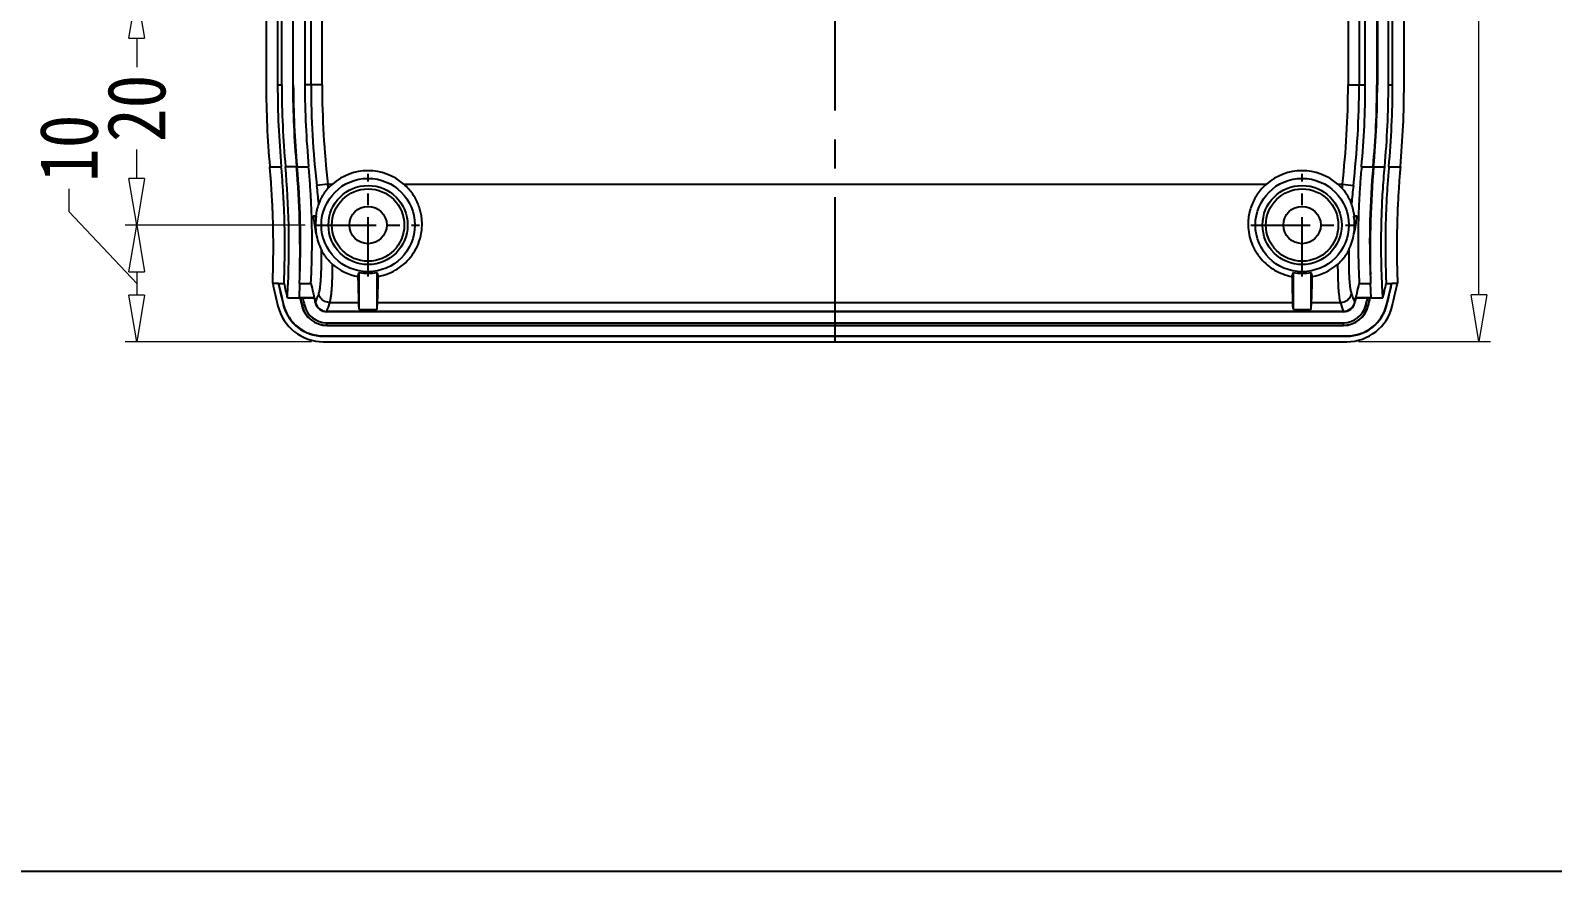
# Model space of a CAD drawing. Header units: millimetres. Extents: x 1786 to 4339, y -2795 to -1928.
# Drawn here: x 4066.7 to 4197.1, y -2795.2 to -2723.1 of the extents above; entities that cross this region are included whole.
import ezdxf

# ---------------------------------------------------------------- set-up
doc = ezdxf.new("R2010")
doc.units = ezdxf.units.MM
doc.linetypes.add('CENTER', pattern=[50.8, 31.75, -6.35, 6.35, -6.35])
doc.layers.add('06___PRT_ALL_SURFS', color=7, linetype='Continuous')
doc.layers.add('dim', color=3, linetype='Continuous', lineweight=9)
doc.styles.add('FFS', font='SIMFANG.TTF', dxfattribs={"width": 0.85})
doc.dimstyles.new('YanXiu', dxfattribs={"dimtxt": 2.5, "dimasz": 2.2, "dimexe": 1, "dimexo": 0.6, "dimgap": 0.66, "dimtad": 0, "dimzin": 9, "dimdsep": 46, "dimtxsty": 'FFS', "dimblk": 'CLOSEDBLANK', "dimcen": 0, "dimclrd": 256, "dimclre": 131, "dimclrt": 42, "dimazin": 2, "dimtfac": 1, "dimtofl": 0, "dimtmove": 0, "dimatfit": 3, "dimldrblk": 'CLOSEDBLANK', "dimfxl": 1, "dimlwd": 5, "dimlwe": 5, "dimarcsym": 0})

# ---------------------------------------------------------------- blocks, each defined once
blk = doc.blocks.new('_ClosedBlank')
at = {"color": 0, "linetype": 'ByBlock', "lineweight": -2}
for p, q in [((-1, 0.167), (0, 0)), ((-1, 0.167), (-1, -0.167)), ((0, 0), (-1, -0.167))]:
    blk.add_line(p, q, dxfattribs=at)
blk = doc.blocks.new('*D166')
at = {"layer": 'Defpoints', "color": 0}
for p in [(4674.96, -2579.27), (4686.82, -2749.76), (4698.12, -2749.76)]:
    blk.add_point(p, dxfattribs=at)
at = {"layer": 'dim', "color": 131, "lineweight": 5}
for p, q in [((4675.96, -2579.27), (4699.12, -2579.27)), ((4687.82, -2749.76), (4699.12, -2749.76))]:
    blk.add_line(p, q, dxfattribs=at)
at = {"layer": 'dim', "lineweight": 5}
for p, q in [((4698.12, -2583.27), (4698.12, -2655.26)), ((4698.12, -2745.76), (4698.12, -2673.77))]:
    blk.add_line(p, q, dxfattribs=at)
at = {"layer": 'dim', "lineweight": 5, "xscale": 4, "yscale": 4, "zscale": 4}
for p, rotation in [((4698.12, -2579.27), 90), ((4698.12, -2749.76), 270)]:
    blk.add_blockref('_ClosedBlank', p, dxfattribs=dict(at, rotation=rotation))
at = {"layer": 'dim', "color": 42, "insert": (4698.12, -2664.52), "char_height": 5, "attachment_point": 5, "rotation": 90, "style": 'FFS'}
blk.add_mtext('170.49', dxfattribs=at)
blk = doc.blocks.new('*D170')
at = {"layer": 'Defpoints', "color": 0}
for p in [(4598.58, -2739.77, 0), (4583.16, -2749.77), (4599.14, -2749.77)]:
    blk.add_point(p, dxfattribs=at)
at = {"layer": 'dim', "lineweight": 5}
for p, q in [((4577.37, -2738.65), (4577.37, -2736.66)), ((4583.16, -2744.77), (4577.37, -2738.65)), ((4583.16, -2743.77), (4583.16, -2745.77))]:
    blk.add_line(p, q, dxfattribs=at)
at = {"layer": 'dim', "color": 131, "lineweight": 5}
for p, q in [((4597.58, -2739.77), (4582.16, -2739.77)), ((4598.14, -2749.77), (4582.16, -2749.77))]:
    blk.add_line(p, q, dxfattribs=at)
at = {"layer": 'dim', "lineweight": 5, "xscale": 4, "yscale": 4, "zscale": 4}
for p, rotation in [((4583.16, -2739.77), 90), ((4583.16, -2749.77), 270)]:
    blk.add_blockref('_ClosedBlank', p, dxfattribs=dict(at, rotation=rotation))
at = {"layer": 'dim', "color": 42, "insert": (4577.37, -2733.19), "char_height": 5, "attachment_point": 5, "rotation": 90, "style": 'FFS'}
blk.add_mtext('10', dxfattribs=at)
blk = doc.blocks.new('*D171')
at = {"layer": 'Defpoints', "color": 0}
for p in [(4609.67, -2719.77, 0), (4583.16, -2739.77), (4598.58, -2739.77, 0)]:
    blk.add_point(p, dxfattribs=at)
at = {"layer": 'dim', "color": 131, "lineweight": 5}
for p, q in [((4608.67, -2719.77), (4582.16, -2719.77)), ((4597.58, -2739.77), (4582.16, -2739.77))]:
    blk.add_line(p, q, dxfattribs=at)
at = {"layer": 'dim', "lineweight": 5}
for p, q in [((4583.16, -2723.77), (4583.16, -2726.23)), ((4583.16, -2735.77), (4583.16, -2733.31))]:
    blk.add_line(p, q, dxfattribs=at)
at = {"layer": 'dim', "lineweight": 5, "xscale": 4, "yscale": 4, "zscale": 4}
for p, rotation in [((4583.16, -2719.77), 90), ((4583.16, -2739.77), 270)]:
    blk.add_blockref('_ClosedBlank', p, dxfattribs=dict(at, rotation=rotation))
at = {"layer": 'dim', "color": 42, "insert": (4583.16, -2729.77), "char_height": 5, "attachment_point": 5, "rotation": 90, "style": 'FFS'}
blk.add_mtext('20', dxfattribs=at)
blk = doc.blocks.new('*u4')
at = {"layer": 'Defpoints', "color": 2}
blk.add_lwpolyline([(-135.77, 94.941), (135.77, 94.941), (135.77, -94.941), (-135.77, -94.941)], close=True, dxfattribs=at)
blk = doc.blocks.new('*u195')
at = {"color": 1, "linetype": 'CENTER', "ltscale": 0.389839}
blk.add_line((0, -85.248), (0, 85.248), dxfattribs=at)
at = {"color": 7, "linetype": 'Continuous'}
for p, q in [((-48.73, 62.748, 0), (-48.73, -63.252, 0)), ((-47.748, 62.748, 0), (-47.748, -63.252, 0)), ((-46.403, -63.252, 0), (-46.403, 62.748, 0)), ((-45.415, 62.748, 0), (-45.415, -63.252, 0)), ((-44.884, -63.252, 0), (-44.884, 62.748, 0)), ((-43.936, -63.252, 0), (-43.936, 62.748, 0)), ((43.936, 62.748, 0), (43.936, -63.252, 0)), ((44.884, 62.748, 0), (44.884, -63.252, 0)), ((45.415, -63.252, 0), (45.415, 62.748, 0)), ((46.403, 62.748, 0), (46.403, -63.252, 0)), ((47.748, -63.252, 0), (47.748, 62.748, 0)), ((48.73, -63.252, 0), (48.73, 62.748, 0)), ((-47.748, -63.252, 0), (-47.394, -63.252, 0)), ((-46.447, -63.252, 0), (-46.403, -63.252, 0)), ((-43.936, -63.252, 0), (-45.415, -63.252, 0)), ((43.936, -63.252, 0), (45.415, -63.252, 0)), ((46.403, -63.252, 0), (46.447, -63.252, 0)), ((47.394, -63.252, 0), (47.748, -63.252, 0)), ((-48.418, -70.252, 0), (-47.432, -70.252, 0)), ((-46.126, -70.252, 0), (-46.082, -70.248, 0)), ((-46.082, -70.252, 0), (-45.09, -70.252, 0)), ((45.09, -70.252, 0), (46.082, -70.252, 0)), ((46.082, -70.248, 0), (46.126, -70.252, 0)), ((47.432, -70.252, 0), (48.418, -70.252, 0)), ((-43.446, -71.752, 0), (-44.388, -71.861, 0)), ((-43.446, -71.752, 0), (-43.061, -71.752, 0)), ((-36.939, -71.752, 0), (36.939, -71.752, 0)), ((43.061, -71.752, 0), (43.446, -71.752, 0)), ((43.446, -71.752, 0), (44.388, -71.861, 0)), ((-44.71, -74.502, 0), (-44.435, -74.502, 0)), ((-44.477, -74.488, 0), (-44.435, -74.502, 0)), ((44.435, -74.502, 0), (44.477, -74.488, 0)), ((44.435, -74.502, 0), (44.71, -74.502, 0)), ((-44.435, -76.002, 0), (-44.469, -76.002, 0)), ((-44.469, -76.002, 0), (-44.44, -76.004, 0)), ((-44.435, -76.002, 0), (-44.44, -76.004, 0)), ((44.469, -76.002, 0), (44.435, -76.002, 0)), ((44.44, -76.004, 0), (44.435, -76.002, 0)), ((44.44, -76.004, 0), (44.469, -76.002, 0)), ((-40.869, -79.661, 0), (-40.75, -79.32, 0)), ((-40.75, -82.501, 0), (-40.75, -79.32, 0)), ((-39.25, -79.32, 0), (-39.25, -82.501, 0)), ((-39.25, -79.32, 0), (-39.131, -79.661, 0)), ((39.131, -79.661, 0), (39.25, -79.32, 0)), ((39.25, -82.501, 0), (39.25, -79.32, 0)), ((40.75, -79.32, 0), (40.75, -82.501, 0)), ((40.75, -79.32, 0), (40.869, -79.661, 0)), ((-48.172, -80.24, 0), (-47.691, -80.24, 0)), ((-47.691, -80.24, 0), (-47.665, -80.356, 0)), ((-47.661, -80.252, 0), (-47.2, -80.252, 0)), ((-45.87, -80.252, 0), (-45.914, -81.502, 0)), ((-45.87, -80.252, 0), (-44.895, -80.252, 0)), ((44.895, -80.252, 0), (45.87, -80.252, 0)), ((45.914, -81.502, 0), (45.87, -80.252, 0)), ((47.2, -80.252, 0), (47.661, -80.252, 0)), ((47.665, -80.356, 0), (47.691, -80.24, 0)), ((47.691, -80.24, 0), (48.172, -80.24, 0)), ((-47.238, -82.081, 0), (-47.264, -82.088, 0)), ((-46.914, -81.502, 0), (-45.914, -81.502, 0)), ((-45.835, -81.502, 0), (-45.806, -81.525, 0)), ((-44.6, -81.502, 0), (-45.835, -81.502, 0)), ((-45.806, -81.525, 0), (-45.596, -81.529, 0)), ((-45.448, -82.132, 0), (-45.667, -82.187, 0)), ((-44.621, -81.529, 0), (-45.596, -81.529, 0)), ((-44.6, -81.502, 0), (-44.621, -81.529, 0)), ((-44.503, -81.895, 0), (-44.528, -81.902, 0)), ((-44.391, -81.595, 0), (-44.386, -81.582, 0)), ((-43.271, -81.9, 0), (-40.805, -81.9, 0)), ((-39.195, -81.9, 0), (39.195, -81.9, 0)), ((40.805, -81.9, 0), (43.271, -81.9, 0)), ((44.386, -81.582, 0), (44.474, -81.817, 0)), ((44.474, -81.817, 0), (44.503, -81.895, 0)), ((45.835, -81.502, 0), (44.6, -81.502, 0)), ((44.6, -81.502, 0), (44.621, -81.529, 0)), ((45.596, -81.529, 0), (44.621, -81.529, 0)), ((45.448, -82.132, 0), (45.667, -82.187, 0)), ((45.596, -81.529, 0), (45.806, -81.525, 0)), ((45.835, -81.502, 0), (45.806, -81.525, 0)), ((45.914, -81.502, 0), (46.914, -81.502, 0)), ((43.533, -82.652, 0), (-43.533, -82.652, 0)), ((-43.533, -82.652, 0), (-43.533, -82.679, 0)), ((43.533, -82.679, 0), (-43.533, -82.679, 0)), ((-40.75, -82.501, 0), (-39.25, -82.501, 0)), ((39.25, -82.501, 0), (40.75, -82.501, 0)), ((43.533, -82.652, 0), (43.533, -82.679, 0)), ((-43.533, -83.626, 0), (43.533, -83.626, 0)), ((-43.533, -83.852, 0), (-43.533, -83.626, 0)), ((-43.533, -83.83, 0), (43.533, -83.83, 0)), ((-43.533, -83.852, 0), (43.533, -83.852, 0)), ((43.533, -83.852, 0), (43.533, -83.626, 0)), ((-43.838, -84.752, 0), (43.838, -84.752, 0)), ((-43.838, -84.752, 0), (-43.838, -84.779, 0)), ((-43.838, -84.779, 0), (43.838, -84.779, 0)), ((-43.836, -85.247, 0), (43.836, -85.247, 0)), ((43.838, -84.752, 0), (43.838, -84.779, 0))]:
    blk.add_line(p, q, dxfattribs=at)
at = {"color": 1, "linetype": 'CENTER', "ltscale": 0.16}
for p, q in [((-40, -79.652), (-40, -70.852)), ((40, -79.652), (40, -70.852)), ((-44.4, -75.252), (-35.6, -75.252)), ((35.6, -75.252), (44.4, -75.252))]:
    blk.add_line(p, q, dxfattribs=at)
at = {"color": 7, "linetype": 'Continuous'}
for centre, radius in [((-40, -75.252, 0), 4), ((40, -75.252, 0), 4), ((-40, -75.252, 0), 3.389), ((-40, -75.252, 0), 3.1), ((40, -75.252, 0), 3.389), ((40, -75.252, 0), 3.1), ((-40, -75.252, 0), 1.6), ((40, -75.252, 0), 1.6)]:
    blk.add_circle(centre, radius, dxfattribs=at)
for centre, radius, start, end in [((30, -63.252, 0), 78.73, 180, 185.101), ((30, -63.252, 0), 77.748, 180, 185.1656), ((30, -63.252, 0), 76.403, 180, 185.25676), ((30, -63.252, 0), 75.415, 180, 185.32583), ((30, -63.252, 0), 74.884, 180, 186.60153), ((30, -63.252, 0), 73.936, 180, 186.60153), ((-30, -63.252, 0), 73.936, 353.39847, 0), ((-30, -63.252, 0), 74.884, 353.39847, 0), ((-30, -63.252, 0), 75.415, 354.67417, 0), ((-30, -63.252, 0), 76.403, 354.74324, 0), ((-30, -63.252, 0), 77.748, 354.8344, 0), ((-30, -63.252, 0), 78.73, 354.899, 0), ((-121.417, -76.931, 0), 74.64, 357.43881, 5.13391), ((-135.784, -77.546, 0), 89.955, 358.74132, 4.6507), ((-117.55, -76.757, 0), 71.764, 357.7919, 5.20033), ((117.219, -76.749, 0), 71.433, 174.78191, 182.22462), ((135.784, -77.546, 0), 89.955, 175.3493, 181.25868), ((-40, -75.252, 0), 4.65, 48.8258, 131.1742), ((40, -75.252, 0), 4.65, 48.8258, 131.1742), ((-108.366, -79.257, 0), 64.404, 5.20232, 6.59336), ((-125.987, -80.512, 0), 83.004, 5.8214, 6.0574), ((-40.031, -75.217, 0), 4.603, 131.17267, 137.24583), ((40.031, -75.217, 0), 4.603, 42.75416, 48.82733), ((124.516, -80.358, 0), 81.526, 173.94046, 174.18074), ((108.343, -79.254, 0), 64.381, 173.40638, 174.79794), ((-39.42, -75.101, 0), 5.094, 160.69104, 173.08692), ((39.426, -75.1, 0), 5.088, 6.90695, 19.31642), ((-42.031, -115.659, 0), 41.243, 93.3998, 93.725), ((30, -63.252, 0), 75.553, 188.56335, 189.71553), ((-40, -75.252, 0), 4.498, 170.40135, 189.59865), ((40, -75.252, 0), 4.498, 350.40135, 9.59865), ((-30, -63.252, 0), 75.553, 350.28447, 351.43665), ((42.031, -115.659, 0), 41.243, 86.275, 86.6002), ((-39.243, -75.126, 0), 5.271, 189.59678, 205.60746), ((39.242, -75.125, 0), 5.272, 334.394, 350.40181), ((-136.925, -76.023, 0), 91.153, 357.34066, 357.80025), ((-40.018, -75.093, 0), 4.647, 229.36967, 259.44787), ((-40, -75.252, 0), 4.136, 259.55316, 280.44684), ((40, -75.252, 0), 4.136, 259.55316, 280.44684), ((40.018, -75.093, 0), 4.647, 280.55495, 310.63151), ((124.134, -76.564, 0), 78.351, 182.16359, 182.69828), ((30, -63.252, 0), 79.997, 192.26013, 193.69701), ((30.001, -63.252, 0), 79.527, 192.41954, 193.70022), ((30, -63.252, 0), 79.5, 192.34727, 193.70023), ((30, -63.252, 0), 79.05, 192.41868, 193.34809), ((-156.482, -75.209, 0), 109.748, 356.71273, 357.17038), ((-118.008, -77.186, 0), 71.223, 357.23039, 357.52052), ((30, -63.252, 0), 76.8, 192.78858, 194.04855), ((-30, -63.252, 0), 76.8, 345.95145, 347.21142), ((-30, -63.252, 0), 79.05, 346.65191, 347.58132), ((-30, -63.252, 0), 79.5, 346.29977, 347.65273), ((-30.001, -63.252, 0), 79.527, 346.29977, 347.58046), ((-30, -63.252, 0), 79.997, 346.30299, 347.73987), ((-43.835, -81.249, 0), 3.529, 193.74256, 269.95766), ((-43.838, -81.252, 0), 3.5, 193.70023, 270), ((30, -63.252, 0), 78, 193.53117, 194.04852), ((30, -63.252, 0), 77.977, 193.55234, 194.04855), ((30, -63.253, 0), 77.774, 193.59112, 194.04855), ((-43.533, -81.652, 0), 1.974, 194.04853, 269.99998), ((30, -63.252, 0), 76.826, 193.76204, 194.04855), ((-43.533, -81.652, 0), 1.026, 194.04855, 270), ((-185.763, -29.117, 0), 150.798, 339.51298, 339.63463), ((-43.533, -81.652, 0), 1, 194.04855, 270), ((-156.644, -39.741, 0), 119.802, 339.55856, 339.77073), ((-225.974, -18.899, 0), 193.259, 340.7383, 340.97459), ((214.898, -22.744, 0), 181.536, 199.01792, 199.26947), ((43.533, -81.652, 0), 1, 270, 345.95145), ((43.533, -81.652, 0), 1.026, 270, 345.95145), ((43.533, -81.652, 0), 1.974, 270.00001, 345.95145), ((43.838, -81.252, 0), 3.5, 270, 346.29977), ((43.835, -81.249, 0), 3.529, 270.04232, 346.25744), ((158.823, -38.931, 0), 122.127, 200.23239, 200.44065), ((-30, -63.252, 0), 76.826, 345.95145, 346.23796), ((-30, -63.252, 0), 77.774, 345.95145, 346.40888), ((-30, -63.252, 0), 77.977, 345.95145, 346.44766), ((-30, -63.252, 0), 78, 345.95145, 346.46883), ((-43.836, -81.248, 0), 3.999, 193.69255, 269.9982), ((-43.533, -81.652, 0), 2.2, 194.04756, 270.00121), ((-43.533, -81.652, 0), 2.177, 194.04855, 270), ((43.533, -81.652, 0), 2.177, 270, 345.95145), ((43.533, -81.652, 0), 2.2, 269.99975, 345.95165), ((43.836, -81.248, 0), 3.999, 270.0018, 346.30745)]:
    blk.add_arc(centre, radius, start, end, dxfattribs=at)
for points, start_tangent, end_tangent in [([(-48.172, -80.24, 0), (-48.167, -80.093, 0), (-48.156, -79.772, 0), (-48.141, -79.284, 0), (-48.127, -78.664, 0), (-48.117, -77.952, 0), (-48.113, -77.154, 0), (-48.117, -76.259, 0), (-48.135, -75.25, 0), (-48.171, -74.103, 0), (-48.231, -72.842, 0), (-48.315, -71.535, 0), (-48.418, -70.252, 0)], (0.0360412, 0.9993503), (-0.0889117, 0.9960395)), ([(-47.2, -80.252, 0), (-47.196, -80.151, 0), (-47.185, -79.851, 0), (-47.168, -79.357, 0), (-47.15, -78.679, 0), (-47.136, -77.829, 0), (-47.131, -76.825, 0), (-47.141, -75.681, 0), (-47.173, -74.426, 0), (-47.231, -73.08, 0), (-47.317, -71.679, 0), (-47.432, -70.252, 0)], (0.0399427, 0.999202), (-0.0900346, 0.9959386)), ([(-44.895, -80.252, 0), (-44.89, -80.151, 0), (-44.875, -79.851, 0), (-44.854, -79.357, 0), (-44.831, -78.679, 0), (-44.81, -77.829, 0), (-44.799, -76.826, 0), (-44.803, -75.681, 0), (-44.831, -74.426, 0), (-44.886, -73.08, 0), (-44.972, -71.679, 0), (-45.09, -70.252, 0)], (0.0494417, 0.998777), (-0.0928194, 0.995683)), ([(45.09, -70.252, 0), (44.973, -71.672, 0), (44.887, -73.066, 0), (44.831, -74.405, 0), (44.804, -75.657, 0), (44.798, -76.801, 0), (44.81, -77.809, 0), (44.83, -78.665, 0), (44.854, -79.349, 0), (44.875, -79.848, 0), (44.89, -80.15, 0), (44.895, -80.252, 0)], (-0.0928194, -0.995683), (0.0494474, -0.9987767)), ([(46.914, -81.502, 0), (46.902, -81.281, 0), (46.868, -80.627, 0), (46.824, -79.564, 0), (46.787, -78.145, 0), (46.779, -76.431, 0), (46.816, -74.495, 0), (46.914, -72.409, 0), (47.077, -70.252, 0)], (-0.0569984, 0.9983743), (0.0904458, 0.9959014)), ([(47.432, -70.252, 0), (47.318, -71.672, 0), (47.232, -73.066, 0), (47.174, -74.405, 0), (47.142, -75.657, 0), (47.131, -76.801, 0), (47.135, -77.809, 0), (47.15, -78.665, 0), (47.168, -79.349, 0), (47.185, -79.848, 0), (47.196, -80.15, 0), (47.2, -80.252, 0)], (-0.0900346, -0.9959386), (0.039948, -0.9992018)), ([(48.418, -70.252, 0), (48.315, -71.535, 0), (48.231, -72.843, 0), (48.171, -74.103, 0), (48.135, -75.251, 0), (48.117, -76.259, 0), (48.113, -77.154, 0), (48.117, -77.952, 0), (48.127, -78.664, 0), (48.141, -79.284, 0), (48.156, -79.772, 0), (48.167, -80.093, 0), (48.172, -80.24, 0)], (-0.0889117, -0.9960395), (0.0360412, -0.9993503)), ([(-43.411, -72.093, 0), (-43.652, -72.379, 0), (-43.84, -72.645, 0), (-43.983, -72.882, 0), (-44.092, -73.093, 0), (-44.172, -73.272, 0), (-44.227, -73.417, 0)], (-0.6788364, -0.7342895), (-0.3313353, -0.9435131)), ([(-35.376, -75.252, 0), (-35.392, -74.801, 0), (-35.453, -74.349, 0), (-35.561, -73.903, 0), (-35.713, -73.467, 0), (-35.915, -73.038, 0), (-36.175, -72.611, 0), (-36.509, -72.181, 0), (-36.939, -71.752, 0)], (0.0152464, 0.9998838), (-0.7527114, 0.6583506)), ([(36.939, -71.752, 0), (36.534, -72.153, 0), (36.182, -72.601, 0), (35.889, -73.088, 0), (35.659, -73.605, 0), (35.497, -74.145, 0), (35.402, -74.696, 0), (35.376, -75.252, 0)], (-0.7527114, -0.6583506), (0.0152464, -0.9998838)), ([(44.227, -73.417, 0), (44.171, -73.271, 0), (44.091, -73.091, 0), (43.982, -72.88, 0), (43.839, -72.643, 0), (43.651, -72.378, 0), (43.411, -72.093, 0)], (-0.3313359, 0.9435129), (-0.6788365, 0.7342894)), ([(-39.131, -79.661, 0), (-38.265, -79.411, 0), (-37.479, -79.008, 0), (-36.803, -78.481, 0), (-36.232, -77.831, 0), (-35.781, -77.054, 0), (-35.487, -76.179, 0), (-35.376, -75.252, 0)], (0.9828622, 0.1843418), (0.0152464, 0.9998838)), ([(35.376, -75.252, 0), (35.461, -76.058, 0), (35.685, -76.828, 0), (36.034, -77.533, 0), (36.488, -78.154, 0), (37.026, -78.679, 0), (37.645, -79.11, 0), (38.351, -79.444, 0), (39.131, -79.661, 0)], (0.0152464, -0.9998838), (0.9828622, -0.1843418)), ([(-44.232, -81.166, 0), (-44.161, -80.907, 0), (-44.106, -80.582, 0), (-44.063, -80.191, 0), (-44.029, -79.732, 0), (-44.006, -79.214, 0), (-43.992, -78.65, 0), (-43.989, -78.047, 0), (-43.996, -77.404, 0)], (0.3449994, 0.9386029), (-0.0188194, 0.9998229)), ([(-43.996, -77.404, 0), (-43.912, -77.564, 0), (-43.796, -77.757, 0), (-43.648, -77.97, 0), (-43.475, -78.186, 0), (-43.273, -78.406, 0), (-43.044, -78.619, 0)], (0.4328947, -0.9014445), (0.7580921, -0.6521475)), ([(43.044, -78.619, 0), (43.273, -78.406, 0), (43.475, -78.186, 0), (43.648, -77.97, 0), (43.796, -77.757, 0), (43.912, -77.565, 0), (43.996, -77.404, 0)], (0.7580918, 0.6521478), (0.4328935, 0.9014451)), ([(43.996, -77.404, 0), (43.989, -78.033, 0), (43.992, -78.624, 0), (44.005, -79.177, 0), (44.027, -79.684, 0), (44.058, -80.135, 0), (44.1, -80.533, 0), (44.156, -80.883, 0), (44.232, -81.166, 0)], (-0.0188299, -0.9998227), (0.3449557, -0.938619)), ([(-43.271, -81.901, 0), (-43.206, -81.617, 0), (-43.155, -81.266, 0), (-43.114, -80.85, 0), (-43.083, -80.367, 0), (-43.061, -79.827, 0), (-43.048, -79.242, 0), (-43.044, -78.619, 0)], (0.2946335, 0.9556103), (-0.0006909, 0.9999998)), ([(43.044, -78.619, 0), (43.048, -79.227, 0), (43.06, -79.797, 0), (43.081, -80.321, 0), (43.11, -80.793, 0), (43.149, -81.216, 0), (43.201, -81.593, 0), (43.271, -81.901, 0)], (-0.0006924, -0.9999998), (0.2945899, -0.9556238)), ([(-47.691, -80.24, 0), (-47.68, -80.247, 0), (-47.661, -80.252, 0)], (0.7882943, -0.6152984), (1, 0.0000057)), ([(-40.869, -79.661, 0), (-40.85, -80.638, 0), (-40.828, -81.41, 0), (-40.805, -81.897, 0)], (0.0166443, -0.9998615), (0.0654736, -0.9978543)), ([(-39.195, -81.897, 0), (-39.172, -81.41, 0), (-39.15, -80.638, 0), (-39.131, -79.661, 0)], (0.0654736, 0.9978543), (0.0166443, 0.9998615)), ([(39.131, -79.661, 0), (39.15, -80.638, 0), (39.172, -81.41, 0), (39.195, -81.897, 0)], (0.0166443, -0.9998615), (0.0654736, -0.9978543)), ([(40.805, -81.897, 0), (40.828, -81.41, 0), (40.85, -80.638, 0), (40.869, -79.661, 0)], (0.0654736, 0.9978543), (0.0166443, 0.9998615)), ([(47.661, -80.252, 0), (47.68, -80.247, 0), (47.691, -80.24, 0)], (1, -0.0000057), (0.7882943, 0.6152984)), ([(-43.271, -81.901, 0), (-43.691, -81.801, 0), (-44.032, -81.54, 0), (-44.232, -81.166, 0)], (-0.9997119, 0.0240028), (-0.2684636, 0.9632898)), ([(-40.75, -82.501, 0), (-40.778, -82.257, 0), (-40.805, -81.897, 0)], (-0.1477268, 0.9890282), (-0.0654736, 0.9978543)), ([(-39.25, -82.501, 0), (-39.222, -82.257, 0), (-39.195, -81.897, 0)], (0.1477268, 0.9890282), (0.0654736, 0.9978543)), ([(39.25, -82.501, 0), (39.222, -82.257, 0), (39.195, -81.897, 0)], (-0.1477268, 0.9890282), (-0.0654736, 0.9978543)), ([(40.75, -82.501, 0), (40.778, -82.257, 0), (40.805, -81.897, 0)], (0.1477268, 0.9890282), (0.0654736, 0.9978543)), ([(43.271, -81.9, 0), (43.691, -81.8, 0), (44.032, -81.539, 0), (44.232, -81.166, 0)], (0.9997219, 0.0235821), (0.2700826, 0.9628371))]:
    blk.add_spline(points, degree=3, dxfattribs=dict(at, start_tangent=start_tangent, end_tangent=end_tangent))
at = {"layer": '06___PRT_ALL_SURFS', "color": 7, "linetype": 'Continuous'}
for p, q in [((-47.394, -63.252, 0), (-47.394, 62.748, 0)), ((-46.447, 62.748, 0), (-46.447, -63.252, 0)), ((46.447, 62.748, 0), (46.447, -63.252, 0)), ((47.394, -63.252, 0), (47.394, 62.748, 0)), ((-46.126, -70.252, 0), (-47.077, -70.252, 0)), ((46.126, -70.252, 0), (47.077, -70.252, 0))]:
    blk.add_line(p, q, dxfattribs=at)
for centre, radius, start, end in [((30, -63.252, 0), 77.394, 180, 185.18926), ((30, -63.252, 0), 76.447, 180, 185.25351), ((-30, -63.252, 0), 76.447, 354.74649, 0), ((-30, -63.252, 0), 77.394, 354.81074, 0)]:
    blk.add_arc(centre, radius, start, end, dxfattribs=at)
at = {"layer": 'dim'}
for base, p1, p2, override, picture, middle, set_off in [((55.13833, -85.247491, 0), (31.983315, 85.247506, 0), (43.836161, -85.247491, 0), {"dimtxt": 5, "dimasz": 4, "dimexe": 0.9995, "dimexo": 0.9995, "dimgap": 0.9995}, '*D166', (55.13833, 0.000008, 0), (-4642.979925, 2664.515534)), ((-59.819, -75.252, 0), (-33.313, -55.252), (-44.4, -75.252), {"dimtxt": 5, "dimasz": 4, "dimexe": 0.9995, "dimexo": 0.9995, "dimgap": 0.9995, "dimzin": 8, "dimtmove": 1}, '*D171', (-59.819, -65.252, 0), (-4642.98, 2664.516))]:
    dim = blk.add_linear_dim(base=base, p1=p1, p2=p2, angle=90, dimstyle='YanXiu', override=override, dxfattribs=at)
    dim.commit()
    dim.dimension.update_dxf_attribs({"geometry": picture, "text_midpoint": middle, "insert": set_off})
dim = blk.add_linear_dim(base=(-59.819401, -85.257491, 0), p1=(-44.4, -75.252494), p2=(-43.836161, -85.257491, 0), angle=90, dimstyle='YanXiu', override={"dimtxt": 5, "dimasz": 4, "dimexe": 0.9995, "dimexo": 0.9995, "dimgap": 0.9995, "dimzin": 8, "dimtmove": 1}, dxfattribs=at)
dim.commit()
dim.dimension.update_dxf_attribs({"geometry": '*D170', "text_midpoint": (-65.612728, -71.140151, 0), "dimtype": 128, "insert": (-4642.979925, 2664.515534)})
blk = doc.blocks.new('*u211')
blk.add_blockref('*u195', (28.796, 130.653))
at = {"layer": 'Defpoints', "xscale": 1.710000000000036, "yscale": 1.710000000000036, "zscale": 1.71}
blk.add_blockref('*u4', (0, 162.35), dxfattribs=at)

msp = doc.modelspace()

# ---------------------------------------------------------------- block references
msp.add_blockref('*u211', (4106.85, -2795.17))

doc.saveas('drawing.dxf')
